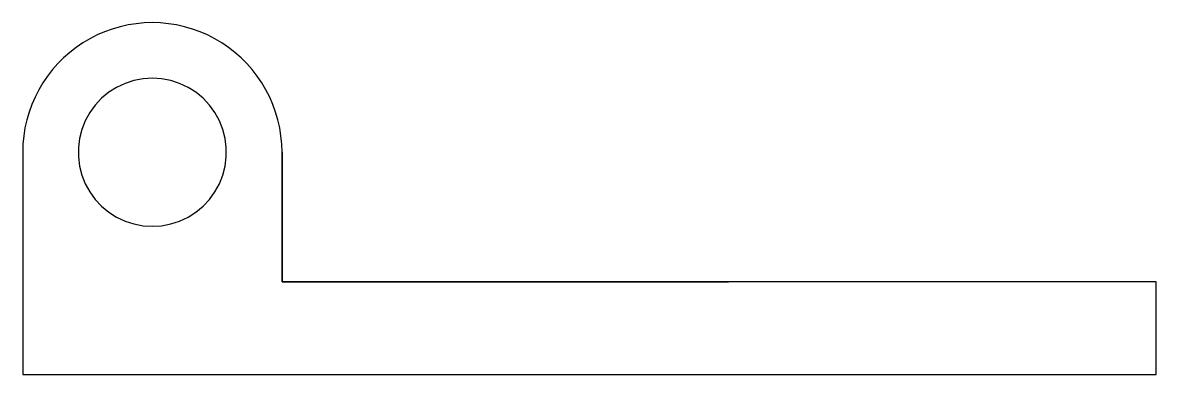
# Model space of a CAD drawing. Header units: metres. Extents: x -18.1 to 43.1, y 0 to 19.
import ezdxf

# ---------------------------------------------------------------- set-up
doc = ezdxf.new("R2010")
doc.units = ezdxf.units.M

msp = doc.modelspace()

# ---------------------------------------------------------------- linework, layer by layer
for points in [[(-4.1, 12), (-4.114, 12.44), (-4.155, 12.877), (-4.224, 13.312), (-4.32, 13.741), (-4.443, 14.163), (-4.592, 14.577), (-4.766, 14.98), (-4.966, 15.372), (-5.19, 15.751), (-5.437, 16.114), (-5.706, 16.462), (-5.997, 16.792), (-6.308, 17.103), (-6.638, 17.394), (-6.986, 17.663), (-7.349, 17.91), (-7.728, 18.134), (-8.12, 18.334), (-8.523, 18.508), (-8.937, 18.657), (-9.359, 18.78), (-9.788, 18.876), (-10.223, 18.945), (-10.66, 18.986), (-11.1, 19), (-11.54, 18.986), (-11.977, 18.945), (-12.412, 18.876), (-12.841, 18.78), (-13.263, 18.657), (-13.677, 18.508), (-14.08, 18.334), (-14.472, 18.134), (-14.851, 17.91), (-15.214, 17.663), (-15.562, 17.394), (-15.892, 17.103), (-16.203, 16.792), (-16.494, 16.462), (-16.763, 16.114), (-17.01, 15.751), (-17.234, 15.372), (-17.434, 14.98), (-17.608, 14.577), (-17.757, 14.163), (-17.88, 13.741), (-17.976, 13.312), (-18.045, 12.877), (-18.086, 12.44), (-18.1, 12)], [(-11.1, 16), (-11.601, 15.968), (-12.095, 15.874), (-12.572, 15.719), (-13.027, 15.505), (-13.451, 15.236), (-13.838, 14.916), (-14.182, 14.55), (-14.477, 14.143), (-14.719, 13.703), (-14.904, 13.236), (-15.029, 12.75), (-15.092, 12.251), (-15.092, 11.749), (-15.029, 11.25), (-14.904, 10.764), (-14.719, 10.297), (-14.477, 9.857), (-14.182, 9.45), (-13.838, 9.084), (-13.451, 8.764), (-13.027, 8.495), (-12.572, 8.281), (-12.095, 8.126), (-11.601, 8.032), (-11.1, 8), (-10.599, 8.032), (-10.105, 8.126), (-9.628, 8.281), (-9.173, 8.495), (-8.749, 8.764), (-8.362, 9.084), (-8.018, 9.45), (-7.723, 9.857), (-7.481, 10.297), (-7.296, 10.764), (-7.171, 11.25), (-7.108, 11.749), (-7.108, 12.251), (-7.171, 12.75), (-7.296, 13.236), (-7.481, 13.703), (-7.723, 14.143), (-8.018, 14.55), (-8.362, 14.916), (-8.749, 15.236), (-9.173, 15.505), (-9.628, 15.719), (-10.105, 15.874), (-10.599, 15.968), (-11.1, 16)], [(-18.1, 12), (-18.1, 11.76), (-18.1, 11.52), (-18.1, 11.28), (-18.1, 11.04), (-18.1, 10.8), (-18.1, 10.56), (-18.1, 10.32), (-18.1, 10.08), (-18.1, 9.84), (-18.1, 9.6), (-18.1, 9.36), (-18.1, 9.12), (-18.1, 8.88), (-18.1, 8.64), (-18.1, 8.4), (-18.1, 8.16), (-18.1, 7.92), (-18.1, 7.68), (-18.1, 7.44), (-18.1, 7.2), (-18.1, 6.96), (-18.1, 6.72), (-18.1, 6.48), (-18.1, 6.24), (-18.1, 6), (-18.1, 5.76), (-18.1, 5.52), (-18.1, 5.28), (-18.1, 5.04), (-18.1, 4.8), (-18.1, 4.56), (-18.1, 4.32), (-18.1, 4.08), (-18.1, 3.84), (-18.1, 3.6), (-18.1, 3.36), (-18.1, 3.12), (-18.1, 2.88), (-18.1, 2.64), (-18.1, 2.4), (-18.1, 2.16), (-18.1, 1.92), (-18.1, 1.68), (-18.1, 1.44), (-18.1, 1.2), (-18.1, 0.96), (-18.1, 0.72), (-18.1, 0.48), (-18.1, 0.24), (-18.1, 0)], [(-4.1, 12), (-4.1, 11.86), (-4.1, 11.72), (-4.1, 11.58), (-4.1, 11.44), (-4.1, 11.3), (-4.1, 11.16), (-4.1, 11.02), (-4.1, 10.88), (-4.1, 10.74), (-4.1, 10.6), (-4.1, 10.46), (-4.1, 10.32), (-4.1, 10.18), (-4.1, 10.04), (-4.1, 9.9), (-4.1, 9.76), (-4.1, 9.62), (-4.1, 9.48), (-4.1, 9.34), (-4.1, 9.2), (-4.1, 9.06), (-4.1, 8.92), (-4.1, 8.78), (-4.1, 8.64), (-4.1, 8.5), (-4.1, 8.36), (-4.1, 8.22), (-4.1, 8.08), (-4.1, 7.94), (-4.1, 7.8), (-4.1, 7.66), (-4.1, 7.52), (-4.1, 7.38), (-4.1, 7.24), (-4.1, 7.1), (-4.1, 6.96), (-4.1, 6.82), (-4.1, 6.68), (-4.1, 6.54), (-4.1, 6.4), (-4.1, 6.26), (-4.1, 6.12), (-4.1, 5.98), (-4.1, 5.84), (-4.1, 5.7), (-4.1, 5.56), (-4.1, 5.42), (-4.1, 5.28), (-4.1, 5.14), (-4.1, 5)], [(-4.1, 5), (-4.1, 5.14), (-4.1, 5.28), (-4.1, 5.42), (-4.1, 5.56), (-4.1, 5.7), (-4.1, 5.84), (-4.1, 5.98), (-4.1, 6.12), (-4.1, 6.26), (-4.1, 6.4), (-4.1, 6.54), (-4.1, 6.68), (-4.1, 6.82), (-4.1, 6.96), (-4.1, 7.1), (-4.1, 7.24), (-4.1, 7.38), (-4.1, 7.52), (-4.1, 7.66), (-4.1, 7.8), (-4.1, 7.94), (-4.1, 8.08), (-4.1, 8.22), (-4.1, 8.36), (-4.1, 8.5), (-4.1, 8.64), (-4.1, 8.78), (-4.1, 8.92), (-4.1, 9.06), (-4.1, 9.2), (-4.1, 9.34), (-4.1, 9.48), (-4.1, 9.62), (-4.1, 9.76), (-4.1, 9.9), (-4.1, 10.04), (-4.1, 10.18), (-4.1, 10.32), (-4.1, 10.46), (-4.1, 10.6), (-4.1, 10.74), (-4.1, 10.88), (-4.1, 11.02), (-4.1, 11.16), (-4.1, 11.3), (-4.1, 11.44), (-4.1, 11.58), (-4.1, 11.72), (-4.1, 11.86), (-4.1, 12)], [(-4.1, 5), (-3.618, 5), (-3.136, 5), (-2.654, 5), (-2.172, 5), (-1.69, 5), (-1.208, 5), (-0.726, 5), (-0.244, 5), (0.238, 5), (0.72, 5), (1.202, 5), (1.684, 5), (2.166, 5), (2.648, 5), (3.13, 5), (3.612, 5), (4.094, 5), (4.576, 5), (5.058, 5), (5.54, 5), (6.022, 5), (6.504, 5), (6.986, 5), (7.468, 5), (7.95, 5), (8.432, 5), (8.914, 5), (9.396, 5), (9.878, 5), (10.36, 5), (10.842, 5), (11.324, 5), (11.806, 5), (12.288, 5), (12.77, 5), (13.252, 5), (13.734, 5), (14.216, 5), (14.698, 5), (15.18, 5), (15.662, 5), (16.144, 5), (16.626, 5), (17.108, 5), (17.59, 5), (18.072, 5), (18.554, 5), (19.036, 5), (19.518, 5), (20, 5)], [(43.1, 5), (42.156, 5), (41.212, 5), (40.268, 5), (39.324, 5), (38.38, 5), (37.436, 5), (36.492, 5), (35.548, 5), (34.604, 5), (33.66, 5), (32.716, 5), (31.772, 5), (30.828, 5), (29.884, 5), (28.94, 5), (27.996, 5), (27.052, 5), (26.108, 5), (25.164, 5), (24.22, 5), (23.276, 5), (22.332, 5), (21.388, 5), (20.444, 5), (19.5, 5), (18.556, 5), (17.612, 5), (16.668, 5), (15.724, 5), (14.78, 5), (13.836, 5), (12.892, 5), (11.948, 5), (11.004, 5), (10.06, 5), (9.116, 5), (8.172, 5), (7.228, 5), (6.284, 5), (5.34, 5), (4.396, 5), (3.452, 5), (2.508, 5), (1.564, 5), (0.62, 5), (-0.324, 5), (-1.268, 5), (-2.212, 5), (-3.156, 5), (-4.1, 5)], [(43.1, 0), (43.1, 0.1), (43.1, 0.2), (43.1, 0.3), (43.1, 0.4), (43.1, 0.5), (43.1, 0.6), (43.1, 0.7), (43.1, 0.8), (43.1, 0.9), (43.1, 1), (43.1, 1.1), (43.1, 1.2), (43.1, 1.3), (43.1, 1.4), (43.1, 1.5), (43.1, 1.6), (43.1, 1.7), (43.1, 1.8), (43.1, 1.9), (43.1, 2), (43.1, 2.1), (43.1, 2.2), (43.1, 2.3), (43.1, 2.4), (43.1, 2.5), (43.1, 2.6), (43.1, 2.7), (43.1, 2.8), (43.1, 2.9), (43.1, 3), (43.1, 3.1), (43.1, 3.2), (43.1, 3.3), (43.1, 3.4), (43.1, 3.5), (43.1, 3.6), (43.1, 3.7), (43.1, 3.8), (43.1, 3.9), (43.1, 4), (43.1, 4.1), (43.1, 4.2), (43.1, 4.3), (43.1, 4.4), (43.1, 4.5), (43.1, 4.6), (43.1, 4.7), (43.1, 4.8), (43.1, 4.9), (43.1, 5)], [(-18.1, 0), (-16.876, 0), (-15.652, 0), (-14.428, 0), (-13.204, 0), (-11.98, 0), (-10.756, 0), (-9.532, 0), (-8.308, 0), (-7.084, 0), (-5.86, 0), (-4.636, 0), (-3.412, 0), (-2.188, 0), (-0.964, 0), (0.26, 0), (1.484, 0), (2.708, 0), (3.932, 0), (5.156, 0), (6.38, 0), (7.604, 0), (8.828, 0), (10.052, 0), (11.276, 0), (12.5, 0), (13.724, 0), (14.948, 0), (16.172, 0), (17.396, 0), (18.62, 0), (19.844, 0), (21.068, 0), (22.292, 0), (23.516, 0), (24.74, 0), (25.964, 0), (27.188, 0), (28.412, 0), (29.636, 0), (30.86, 0), (32.084, 0), (33.308, 0), (34.532, 0), (35.756, 0), (36.98, 0), (38.204, 0), (39.428, 0), (40.652, 0), (41.876, 0), (43.1, 0)]]:
    msp.add_lwpolyline(points)

doc.saveas('drawing.dxf')
